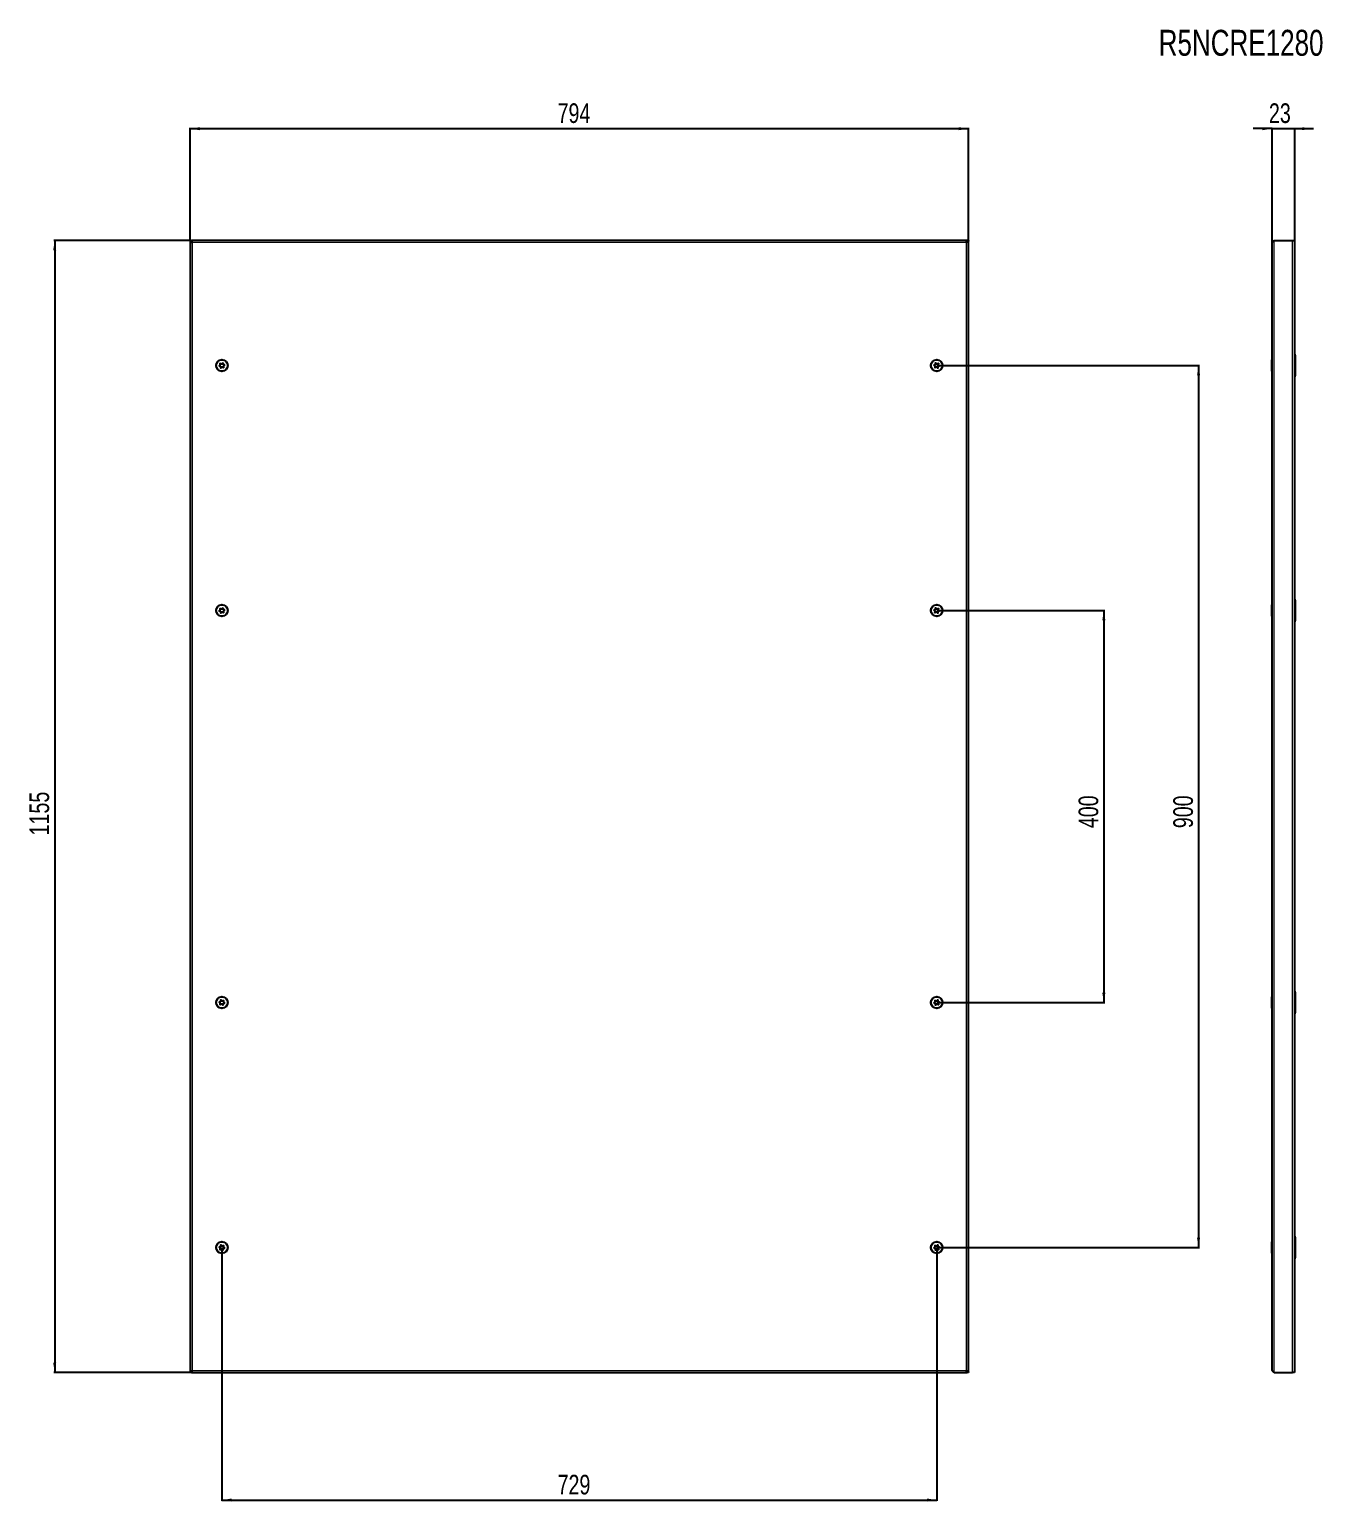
# Model space of a CAD drawing. Header units: millimetres. Extents: x -405 to 1879, y -435 to 1067.
# Drawn here: x -405 to 914, y -435 to 1067 of the extents above; entities that cross this region are included whole.
import ezdxf

# ---------------------------------------------------------------- set-up
doc = ezdxf.new("R2010")
doc.units = ezdxf.units.MM
doc.layers.add('FORMAT', color=7, linetype='Continuous')
doc.styles.add('SLDTEXTSTYLE0', font='TXT', dxfattribs={"width": 0.75})
doc.dimstyles.new('SLDDIMSTYLE0', dxfattribs={"dimtxt": 20, "dimasz": 10, "dimexe": 0, "dimexo": 0.0625, "dimgap": 5, "dimtad": 2, "dimdec": 1, "dimrnd": 1e-09, "dimzin": 12, "dimdsep": 46, "dimtxsty": 'SLDTEXTSTYLE0', "dimsah": 1, "dimcen": 0.09, "dimadec": 0, "dimazin": 3, "dimtfac": 1, "dimtmove": 0, "dimatfit": 0, "dimfxl": 0, "dimfrac": 2, "dimtolj": 1, "dimtzin": 12, "dimarcsym": 0})
doc.dimstyles.new('SLDDIMSTYLE1', dxfattribs={"dimtxt": 20, "dimasz": 10, "dimexe": 0, "dimexo": 0.0625, "dimgap": 5, "dimtad": 2, "dimdec": 1, "dimrnd": 1e-09, "dimzin": 12, "dimdsep": 46, "dimtxsty": 'SLDTEXTSTYLE0', "dimsah": 1, "dimcen": 0.09, "dimadec": 0, "dimazin": 3, "dimtfac": 1, "dimtofl": 0, "dimtmove": 0, "dimatfit": 3, "dimfxl": 0, "dimfrac": 2, "dimtolj": 1, "dimtzin": 12, "dimarcsym": 0})

# ---------------------------------------------------------------- blocks, each defined once
blk = doc.blocks.new('_D')
at = {"layer": 'FORMAT'}
for p, q in [((862.3, 965.6), (843, 965.6)), ((862.3, 849.3), (862.3, 966.6)), ((862.3, 965.6), (885.3, 965.6)), ((885.3, 851.4), (885.3, 966.6)), ((885.3, 965.6), (904.5, 965.6))]:
    blk.add_line(p, q, dxfattribs=at)
for points in [[(862.3, 965.6), (852.3, 967.1), (852.3, 964)], [(885.3, 965.6), (895.3, 964), (895.3, 967.1)]]:
    blk.add_solid(points, dxfattribs=at)
at = {"layer": 'FORMAT', "insert": (859, 991.4), "char_height": 20, "attachment_point": 1, "style": 'SLDTEXTSTYLE0'}
blk.add_mtext('23', dxfattribs=at)
blk = doc.blocks.new('_D_1')
at = {"layer": 'FORMAT'}
for p, q in [((-241.3, 851.4), (-380.3, 851.4)), ((-379.3, 851.4), (-379.3, -303.6)), ((-241.3, -303.6), (-380.3, -303.6))]:
    blk.add_line(p, q, dxfattribs=at)
for points in [[(-379.3, 851.4), (-380.9, 841.4), (-377.8, 841.4)], [(-379.3, -303.6), (-377.8, -293.6), (-380.9, -293.6)]]:
    blk.add_solid(points, dxfattribs=at)
at = {"layer": 'FORMAT', "insert": (-405.1, 244.4), "char_height": 20, "attachment_point": 1, "rotation": 90, "style": 'SLDTEXTSTYLE0'}
blk.add_mtext('1155', dxfattribs=at)
blk = doc.blocks.new('_D_2')
at = {"layer": 'FORMAT'}
for p, q in [((-241.3, 851.4), (-241.3, 966.6)), ((-241.3, 965.6), (552.7, 965.6)), ((552.7, 851.4), (552.7, 966.6))]:
    blk.add_line(p, q, dxfattribs=at)
for points in [[(-241.3, 965.6), (-231.3, 964), (-231.3, 967.1)], [(552.7, 965.6), (542.7, 967.1), (542.7, 964)]]:
    blk.add_solid(points, dxfattribs=at)
at = {"layer": 'FORMAT', "insert": (133.5, 991.4), "char_height": 20, "attachment_point": 1, "style": 'SLDTEXTSTYLE0'}
blk.add_mtext('794', dxfattribs=at)
blk = doc.blocks.new('_D_3')
at = {"layer": 'FORMAT'}
for p, q in [((520.2, 723.9), (788.3, 723.9)), ((787.3, 723.9), (787.3, -176.1)), ((520.2, -176.1), (788.3, -176.1))]:
    blk.add_line(p, q, dxfattribs=at)
for points in [[(787.3, 723.9), (785.7, 713.9), (788.8, 713.9)], [(787.3, -176.1), (788.8, -166.1), (785.7, -166.1)]]:
    blk.add_solid(points, dxfattribs=at)
at = {"layer": 'FORMAT', "insert": (761.5, 251.8), "char_height": 20, "attachment_point": 1, "rotation": 90, "style": 'SLDTEXTSTYLE0'}
blk.add_mtext('900', dxfattribs=at)
blk = doc.blocks.new('_D_4')
at = {"layer": 'FORMAT'}
for p, q in [((-208.8, -176.1), (-208.8, -434.7)), ((520.2, -176.1), (520.2, -434.7)), ((-208.8, -433.7), (520.2, -433.7))]:
    blk.add_line(p, q, dxfattribs=at)
for points in [[(-208.8, -433.7), (-198.8, -435.3), (-198.8, -432.2)], [(520.2, -433.7), (510.2, -432.2), (510.2, -435.3)]]:
    blk.add_solid(points, dxfattribs=at)
at = {"layer": 'FORMAT', "insert": (133.5, -408), "char_height": 20, "attachment_point": 1, "style": 'SLDTEXTSTYLE0'}
blk.add_mtext('729', dxfattribs=at)
blk = doc.blocks.new('_D_5')
at = {"layer": 'FORMAT'}
for p, q in [((520.2, 473.9), (691.7, 473.9)), ((690.7, 473.9), (690.7, 73.9)), ((520.2, 73.9), (691.7, 73.9))]:
    blk.add_line(p, q, dxfattribs=at)
for points in [[(690.7, 473.9), (689.1, 463.9), (692.2, 463.9)], [(690.7, 73.9), (692.2, 83.9), (689.1, 83.9)]]:
    blk.add_solid(points, dxfattribs=at)
at = {"layer": 'FORMAT', "insert": (664.9, 251.8), "char_height": 20, "attachment_point": 1, "rotation": 90, "style": 'SLDTEXTSTYLE0'}
blk.add_mtext('400', dxfattribs=at)

msp = doc.modelspace()

# ---------------------------------------------------------------- linework, layer by layer
at = {"color": 7, "linetype": 'Continuous', "lineweight": 25}
for p, q in [((-241.33, 851.42), (-241.33, -303.58)), ((-241.33, 851.42), (-239.83, 851.42)), ((-239.63, 851.42), (-239.83, 851.42)), ((-239.63, 850.31), (-239.63, 851.42)), ((550.97, 851.42), (-239.63, 851.42)), ((550.97, 850.3), (550.97, 851.42)), ((551.17, 851.42), (550.98, 851.42)), ((551.17, 851.42), (552.67, 851.42)), ((552.67, -303.58), (552.67, 851.42)), ((862.25, -301.48), (862.25, 849.32)), ((864.35, 851.42), (883.15, 851.42)), ((883.15, 851.42), (885.25, 851.42)), ((885.25, 851.42), (885.25, -303.58)), ((862.25, 729.7), (861.95, 729.7)), ((861.95, 718.13), (861.95, 729.7)), ((885.75, 734.42), (885.75, 713.42)), ((861.95, 718.13), (862.25, 718.13)), ((885.75, 484.42), (885.75, 463.42)), ((862.25, 479.7), (861.95, 479.7)), ((861.95, 468.13), (861.95, 479.7)), ((861.95, 468.13), (862.25, 468.13)), ((862.25, 79.7), (861.95, 79.7)), ((861.95, 71.77), (861.95, 79.7)), ((885.75, 84.42), (885.75, 63.42)), ((861.95, 68.13), (861.95, 71.77)), ((861.95, 68.13), (862.25, 68.13)), ((862.25, -170.3), (861.95, -170.3)), ((861.95, -178.23), (861.95, -170.3)), ((861.95, -181.87), (861.95, -178.23)), ((885.75, -165.58), (885.75, -186.58)), ((861.95, -181.87), (862.25, -181.87)), ((-239.83, -303.58), (-241.33, -303.58)), ((-239.83, -303.58), (-239.63, -303.58)), ((-239.63, -302.47), (-239.63, -303.58)), ((-239.63, -303.58), (550.97, -303.58)), ((550.97, -302.47), (550.97, -303.58)), ((550.98, -303.58), (551.17, -303.58)), ((552.67, -303.58), (551.17, -303.58)), ((864.35, -303.58), (883.15, -303.58)), ((885.25, -303.58), (883.15, -303.58))]:
    msp.add_line(p, q, dxfattribs=at)
at = {"color": 8, "linetype": 'Continuous', "lineweight": 18}
for p, q in [((-239.23, 849.32), (-239.23, -301.48)), ((550.57, 849.32), (-239.23, 849.32)), ((550.57, -301.48), (550.57, 849.32)), ((864.35, -303.58), (864.35, 851.42)), ((883.15, -303.58), (883.15, 851.42)), ((-239.23, -301.48), (550.57, -301.48))]:
    msp.add_line(p, q, dxfattribs=at)
at = {"color": 7, "linetype": 'Continuous', "lineweight": 25}
for centre, radius in [((-208.83, 723.92), 6), ((-208.83, 723.92), 5.78), ((-208.83, 723.92), 1.85), ((520.17, 723.92), 6), ((520.17, 723.92), 5.79), ((520.17, 723.92), 1.85), ((-208.83, 473.92), 6), ((-208.83, 473.92), 5.78), ((-208.83, 473.92), 1.85), ((520.17, 473.92), 6), ((520.17, 473.92), 5.79), ((520.17, 473.92), 1.85), ((-208.83, 73.92), 6), ((-208.83, 73.92), 5.78), ((-208.83, 73.92), 1.85), ((520.17, 73.92), 6), ((520.17, 73.92), 5.79), ((520.17, 73.92), 1.85), ((-208.83, -176.08), 6), ((-208.83, -176.08), 5.78), ((-208.83, -176.08), 1.85), ((520.17, -176.08), 6), ((520.17, -176.08), 5.79), ((520.17, -176.08), 1.85)]:
    msp.add_circle(centre, radius, dxfattribs=at)
for centre, start, end in [((883.75, 734.42), 0, 41.40962), ((883.75, 713.42), 318.59038, 0), ((883.75, 484.42), 0, 41.40962), ((883.75, 463.42), 318.59038, 0), ((883.75, 84.42), 0, 41.40962), ((883.75, 63.42), 318.59038, 0), ((883.75, -165.58), 0, 41.40962), ((883.75, -186.58), 318.59038, 0)]:
    msp.add_arc(centre, 2, start, end, dxfattribs=at)
for points, knots in [([(-239.23, 849.32), (-239.5, 849.49), (-239.77, 849.67), (-240.29, 850.02), (-240.51, 850.19), (-240.91, 850.54), (-241.06, 850.72), (-241.27, 851.07), (-241.33, 851.24), (-241.33, 851.42)], [0, 0, 0, 0, 0.25, 0.25, 0.5, 0.5, 0.75, 0.75, 1, 1, 1, 1]), ([(-239.23, 849.32), (-239.38, 849.67), (-239.54, 850.02), (-239.76, 850.72), (-239.83, 851.07), (-239.83, 851.42)], [0, 0, 0, 0, 0.5, 0.5, 1, 1, 1, 1]), ([(-239.63, 851.42), (-239.59, 851.42), (-239.56, 851.36), (-239.49, 851.15), (-239.46, 851), (-239.39, 850.61), (-239.36, 850.38), (-239.29, 849.87), (-239.26, 849.59), (-239.23, 849.32)], [0, 0, 0, 0, 0.25, 0.25, 0.5, 0.5, 0.75, 0.75, 1, 1, 1, 1]), ([(550.57, 849.32), (550.61, 849.59), (550.64, 849.87), (550.71, 850.38), (550.74, 850.61), (550.81, 851), (550.84, 851.15), (550.91, 851.36), (550.94, 851.42), (550.97, 851.42)], [0, 0, 0, 0, 0.25, 0.25, 0.5, 0.5, 0.75, 0.75, 1, 1, 1, 1]), ([(552.67, 851.42), (552.67, 851.24), (552.62, 851.07), (552.41, 850.72), (552.25, 850.54), (551.86, 850.19), (551.63, 850.02), (551.12, 849.67), (550.85, 849.49), (550.57, 849.32)], [0, 0, 0, 0, 0.25, 0.25, 0.5, 0.5, 0.75, 0.75, 1, 1, 1, 1]), ([(551.17, 851.42), (551.17, 851.07), (551.11, 850.72), (550.89, 850.01), (550.73, 849.67), (550.57, 849.32)], [0, 0, 0, 0, 0.5, 0.5, 1, 1, 1, 1]), ([(864.35, 851.42), (864.07, 851.24), (863.81, 851.07), (863.29, 850.72), (863.06, 850.54), (862.67, 850.19), (862.52, 850.02), (862.31, 849.67), (862.25, 849.49), (862.25, 849.32)], [0, 0, 0, 0, 0.25, 0.25, 0.5, 0.5, 0.75, 0.75, 1, 1, 1, 1]), ([(-207.79, 726.52), (-207.8, 726.52), (-207.83, 726.53), (-207.88, 726.51), (-208.01, 726.44), (-208.3, 726.18), (-208.71, 725.83), (-209.33, 725.72), (-209.82, 725.88), (-210.18, 726.04), (-210.4, 726.13), (-210.5, 726.14), (-210.54, 726.13), (-210.57, 726.11), (-210.59, 726.09), (-210.6, 726.02), (-210.58, 725.75), (-210.47, 725.29), (-210.48, 724.58), (-210.96, 724.06), (-211.36, 723.8), (-211.56, 723.62), (-211.59, 723.56), (-211.6, 723.53), (-211.59, 723.5), (-211.57, 723.47), (-211.54, 723.44), (-211.47, 723.4), (-211.26, 723.31), (-210.9, 723.19), (-210.43, 722.96), (-210.06, 722.45), (-210.01, 721.91), (-209.97, 721.52), (-209.93, 721.38), (-209.89, 721.33), (-209.86, 721.31), (-209.82, 721.31), (-209.77, 721.33), (-209.64, 721.4), (-209.35, 721.65), (-208.94, 722), (-208.32, 722.12), (-207.83, 721.96), (-207.47, 721.8), (-207.25, 721.71), (-207.15, 721.7), (-207.11, 721.71), (-207.08, 721.72), (-207.07, 721.75), (-207.05, 721.82), (-207.07, 722.09), (-207.18, 722.55), (-207.18, 723.26), (-206.69, 723.78), (-206.29, 724.04), (-206.09, 724.22), (-206.06, 724.28), (-206.05, 724.31), (-206.06, 724.34), (-206.08, 724.37), (-206.11, 724.4), (-206.18, 724.44), (-206.39, 724.53), (-206.75, 724.65), (-207.22, 724.87), (-207.59, 725.39), (-207.65, 725.92), (-207.69, 726.31), (-207.73, 726.46), (-207.76, 726.5), (-207.78, 726.51), (-207.79, 726.52)], [0, 0, 0, 0, 0.00200873, 0.00442003, 0.00936469, 0.02552819, 0.06770529, 0.09578618, 0.12464563, 0.1503415, 0.16051935, 0.16339425, 0.16569651, 0.16724481, 0.16887414, 0.1707699, 0.17860577, 0.21199411, 0.24999446, 0.2879948, 0.32138314, 0.32921901, 0.33111477, 0.3327441, 0.3342924, 0.33621663, 0.33853534, 0.3413178, 0.34966197, 0.37535784, 0.40421729, 0.43229818, 0.47447528, 0.49063878, 0.4966691, 0.49844005, 0.5, 0.50200873, 0.50442003, 0.50936469, 0.52552819, 0.56770529, 0.59578618, 0.62464563, 0.6503415, 0.66051935, 0.66339425, 0.66569651, 0.66724481, 0.66887414, 0.6707699, 0.67860577, 0.71199411, 0.74999446, 0.7879948, 0.82138314, 0.82921901, 0.83111477, 0.8327441, 0.8342924, 0.83621663, 0.83853534, 0.8413178, 0.84966197, 0.87535784, 0.90421729, 0.93229818, 0.97447528, 0.99063878, 0.9966691, 0.99844005, 1, 1, 1, 1]), ([(519.14, 726.52), (519.13, 726.51), (519.1, 726.5), (519.07, 726.45), (519.03, 726.31), (518.99, 725.92), (518.94, 725.39), (518.57, 724.87), (518.1, 724.65), (517.73, 724.52), (517.51, 724.43), (517.43, 724.38), (517.41, 724.34), (517.4, 724.31), (517.41, 724.28), (517.44, 724.22), (517.64, 724.04), (518.04, 723.78), (518.52, 723.26), (518.53, 722.55), (518.42, 722.09), (518.4, 721.82), (518.41, 721.75), (518.43, 721.72), (518.46, 721.71), (518.49, 721.7), (518.54, 721.7), (518.62, 721.72), (518.83, 721.8), (519.18, 721.96), (519.67, 722.12), (520.29, 722), (520.7, 721.65), (521, 721.4), (521.13, 721.32), (521.18, 721.31), (521.22, 721.32), (521.25, 721.34), (521.27, 721.39), (521.31, 721.53), (521.35, 721.91), (521.41, 722.45), (521.78, 722.96), (522.25, 723.19), (522.62, 723.31), (522.84, 723.4), (522.91, 723.46), (522.94, 723.49), (522.95, 723.53), (522.94, 723.56), (522.91, 723.62), (522.71, 723.8), (522.31, 724.06), (521.82, 724.58), (521.82, 725.29), (521.93, 725.75), (521.95, 726.02), (521.93, 726.09), (521.92, 726.11), (521.89, 726.13), (521.85, 726.14), (521.81, 726.13), (521.73, 726.12), (521.52, 726.04), (521.17, 725.88), (520.68, 725.72), (520.06, 725.83), (519.65, 726.19), (519.35, 726.44), (519.22, 726.52), (519.17, 726.53), (519.15, 726.52), (519.14, 726.52)], [0, 0, 0, 0, 0.0020087, 0.00442, 0.0093647, 0.0255282, 0.0677053, 0.0957862, 0.1246456, 0.1503415, 0.1605194, 0.1633943, 0.1656965, 0.1672448, 0.1688741, 0.1707699, 0.1786058, 0.2119941, 0.2499945, 0.2879948, 0.3213831, 0.329219, 0.3311148, 0.3327441, 0.3342924, 0.3362166, 0.3385353, 0.3413178, 0.349662, 0.3753578, 0.4042173, 0.4322982, 0.4744753, 0.4906388, 0.4966691, 0.49844, 0.5, 0.5020087, 0.50442, 0.5093647, 0.5255282, 0.5677053, 0.5957862, 0.6246456, 0.6503415, 0.6605194, 0.6633943, 0.6656965, 0.6672448, 0.6688741, 0.6707699, 0.6786058, 0.7119941, 0.7499945, 0.7879948, 0.8213831, 0.829219, 0.8311148, 0.8327441, 0.8342924, 0.8362166, 0.8385353, 0.8413178, 0.849662, 0.8753578, 0.9042173, 0.9322982, 0.9744753, 0.9906388, 0.9966691, 0.99844, 1, 1, 1, 1]), ([(-207.79, 476.52), (-207.8, 476.52), (-207.83, 476.53), (-207.88, 476.51), (-208.01, 476.44), (-208.3, 476.18), (-208.71, 475.83), (-209.33, 475.72), (-209.82, 475.88), (-210.18, 476.04), (-210.4, 476.13), (-210.5, 476.14), (-210.54, 476.13), (-210.57, 476.11), (-210.59, 476.09), (-210.6, 476.02), (-210.58, 475.75), (-210.47, 475.29), (-210.48, 474.58), (-210.96, 474.06), (-211.36, 473.8), (-211.56, 473.62), (-211.59, 473.56), (-211.6, 473.53), (-211.59, 473.5), (-211.57, 473.47), (-211.54, 473.44), (-211.47, 473.4), (-211.26, 473.31), (-210.9, 473.19), (-210.43, 472.96), (-210.06, 472.45), (-210.01, 471.91), (-209.97, 471.52), (-209.93, 471.38), (-209.89, 471.33), (-209.86, 471.31), (-209.82, 471.31), (-209.77, 471.33), (-209.64, 471.4), (-209.35, 471.65), (-208.94, 472), (-208.32, 472.12), (-207.83, 471.96), (-207.47, 471.8), (-207.25, 471.71), (-207.15, 471.7), (-207.11, 471.71), (-207.08, 471.72), (-207.07, 471.75), (-207.05, 471.82), (-207.07, 472.09), (-207.18, 472.55), (-207.18, 473.26), (-206.69, 473.78), (-206.29, 474.04), (-206.09, 474.22), (-206.06, 474.28), (-206.05, 474.31), (-206.06, 474.34), (-206.08, 474.37), (-206.11, 474.4), (-206.18, 474.44), (-206.39, 474.53), (-206.75, 474.65), (-207.22, 474.87), (-207.59, 475.39), (-207.65, 475.92), (-207.69, 476.31), (-207.73, 476.46), (-207.76, 476.5), (-207.78, 476.51), (-207.79, 476.52)], [0, 0, 0, 0, 0.0020087, 0.00442, 0.0093647, 0.0255282, 0.0677053, 0.0957862, 0.1246456, 0.1503415, 0.1605194, 0.1633943, 0.1656965, 0.1672448, 0.1688741, 0.1707699, 0.1786058, 0.2119941, 0.2499945, 0.2879948, 0.3213831, 0.329219, 0.3311148, 0.3327441, 0.3342924, 0.3362166, 0.3385353, 0.3413178, 0.349662, 0.3753578, 0.4042173, 0.4322982, 0.4744753, 0.4906388, 0.4966691, 0.49844, 0.5, 0.5020087, 0.50442, 0.5093647, 0.5255282, 0.5677053, 0.5957862, 0.6246456, 0.6503415, 0.6605194, 0.6633943, 0.6656965, 0.6672448, 0.6688741, 0.6707699, 0.6786058, 0.7119941, 0.7499945, 0.7879948, 0.8213831, 0.829219, 0.8311148, 0.8327441, 0.8342924, 0.8362166, 0.8385353, 0.8413178, 0.849662, 0.8753578, 0.9042173, 0.9322982, 0.9744753, 0.9906388, 0.9966691, 0.99844, 1, 1, 1, 1]), ([(519.14, 476.52), (519.13, 476.51), (519.1, 476.5), (519.07, 476.45), (519.03, 476.31), (518.99, 475.92), (518.94, 475.39), (518.57, 474.87), (518.1, 474.65), (517.73, 474.52), (517.51, 474.43), (517.43, 474.38), (517.41, 474.34), (517.4, 474.31), (517.41, 474.28), (517.44, 474.22), (517.64, 474.04), (518.04, 473.78), (518.52, 473.26), (518.53, 472.55), (518.42, 472.09), (518.4, 471.82), (518.41, 471.75), (518.43, 471.72), (518.46, 471.71), (518.49, 471.7), (518.54, 471.7), (518.62, 471.72), (518.83, 471.8), (519.18, 471.96), (519.67, 472.12), (520.29, 472), (520.7, 471.65), (521, 471.4), (521.13, 471.32), (521.18, 471.31), (521.22, 471.32), (521.25, 471.34), (521.27, 471.39), (521.31, 471.53), (521.35, 471.91), (521.41, 472.45), (521.78, 472.96), (522.25, 473.19), (522.62, 473.31), (522.84, 473.4), (522.91, 473.46), (522.94, 473.49), (522.95, 473.53), (522.94, 473.56), (522.91, 473.62), (522.71, 473.8), (522.31, 474.06), (521.82, 474.58), (521.82, 475.29), (521.93, 475.75), (521.95, 476.02), (521.93, 476.09), (521.92, 476.11), (521.89, 476.13), (521.85, 476.14), (521.81, 476.13), (521.73, 476.12), (521.52, 476.04), (521.17, 475.88), (520.68, 475.72), (520.06, 475.83), (519.65, 476.19), (519.35, 476.44), (519.22, 476.52), (519.17, 476.53), (519.15, 476.52), (519.14, 476.52)], [0, 0, 0, 0, 0.0020087, 0.00442, 0.0093647, 0.0255282, 0.0677053, 0.0957862, 0.1246456, 0.1503415, 0.1605194, 0.1633943, 0.1656965, 0.1672448, 0.1688741, 0.1707699, 0.1786058, 0.2119941, 0.2499945, 0.2879948, 0.3213831, 0.329219, 0.3311148, 0.3327441, 0.3342924, 0.3362166, 0.3385353, 0.3413178, 0.349662, 0.3753578, 0.4042173, 0.4322982, 0.4744753, 0.4906388, 0.4966691, 0.49844, 0.5, 0.5020087, 0.50442, 0.5093647, 0.5255282, 0.5677053, 0.5957862, 0.6246456, 0.6503415, 0.6605194, 0.6633943, 0.6656965, 0.6672448, 0.6688741, 0.6707699, 0.6786058, 0.7119941, 0.7499945, 0.7879948, 0.8213831, 0.829219, 0.8311148, 0.8327441, 0.8342924, 0.8362166, 0.8385353, 0.8413178, 0.849662, 0.8753578, 0.9042173, 0.9322982, 0.9744753, 0.9906388, 0.9966691, 0.99844, 1, 1, 1, 1]), ([(-207.79, 71.32), (-207.78, 71.32), (-207.75, 71.34), (-207.73, 71.39), (-207.68, 71.53), (-207.65, 71.91), (-207.59, 72.45), (-207.22, 72.96), (-206.75, 73.19), (-206.38, 73.31), (-206.16, 73.4), (-206.09, 73.46), (-206.06, 73.49), (-206.05, 73.53), (-206.06, 73.56), (-206.09, 73.62), (-206.29, 73.8), (-206.69, 74.06), (-207.18, 74.58), (-207.18, 75.29), (-207.07, 75.75), (-207.05, 76.02), (-207.07, 76.09), (-207.08, 76.11), (-207.11, 76.13), (-207.15, 76.14), (-207.19, 76.13), (-207.27, 76.12), (-207.48, 76.04), (-207.83, 75.88), (-208.32, 75.72), (-208.94, 75.83), (-209.35, 76.19), (-209.65, 76.44), (-209.78, 76.52), (-209.83, 76.53), (-209.87, 76.52), (-209.9, 76.5), (-209.93, 76.45), (-209.97, 76.31), (-210.01, 75.92), (-210.06, 75.39), (-210.43, 74.87), (-210.9, 74.65), (-211.27, 74.52), (-211.49, 74.43), (-211.57, 74.38), (-211.59, 74.34), (-211.6, 74.31), (-211.59, 74.28), (-211.56, 74.22), (-211.36, 74.04), (-210.96, 73.78), (-210.48, 73.26), (-210.47, 72.55), (-210.58, 72.09), (-210.6, 71.82), (-210.59, 71.75), (-210.57, 71.72), (-210.54, 71.71), (-210.51, 71.7), (-210.46, 71.7), (-210.38, 71.72), (-210.17, 71.8), (-209.82, 71.96), (-209.33, 72.12), (-208.71, 72), (-208.3, 71.65), (-208, 71.4), (-207.88, 71.32), (-207.82, 71.31), (-207.8, 71.32), (-207.79, 71.32)], [0, 0, 0, 0, 0.0020087, 0.00442, 0.0093647, 0.0255282, 0.0677053, 0.0957862, 0.1246456, 0.1503415, 0.1605194, 0.1633943, 0.1656965, 0.1672448, 0.1688741, 0.1707699, 0.1786058, 0.2119941, 0.2499945, 0.2879948, 0.3213831, 0.329219, 0.3311148, 0.3327441, 0.3342924, 0.3362166, 0.3385353, 0.3413178, 0.349662, 0.3753578, 0.4042173, 0.4322982, 0.4744753, 0.4906388, 0.4966691, 0.49844, 0.5, 0.5020087, 0.50442, 0.5093647, 0.5255282, 0.5677053, 0.5957862, 0.6246456, 0.6503415, 0.6605194, 0.6633943, 0.6656965, 0.6672448, 0.6688741, 0.6707699, 0.6786058, 0.7119941, 0.7499945, 0.7879948, 0.8213831, 0.829219, 0.8311148, 0.8327441, 0.8342924, 0.8362166, 0.8385353, 0.8413178, 0.849662, 0.8753578, 0.9042173, 0.9322982, 0.9744753, 0.9906388, 0.9966691, 0.99844, 1, 1, 1, 1]), ([(519.14, 71.32), (519.15, 71.32), (519.17, 71.31), (519.23, 71.33), (519.36, 71.4), (519.65, 71.65), (520.06, 72), (520.68, 72.12), (521.17, 71.96), (521.53, 71.8), (521.75, 71.71), (521.85, 71.7), (521.89, 71.71), (521.92, 71.72), (521.93, 71.75), (521.95, 71.82), (521.93, 72.09), (521.82, 72.55), (521.82, 73.26), (522.31, 73.78), (522.71, 74.04), (522.91, 74.22), (522.94, 74.28), (522.95, 74.31), (522.94, 74.34), (522.92, 74.37), (522.89, 74.4), (522.82, 74.44), (522.61, 74.53), (522.25, 74.65), (521.78, 74.87), (521.41, 75.39), (521.35, 75.93), (521.31, 76.31), (521.27, 76.46), (521.24, 76.5), (521.21, 76.52), (521.17, 76.53), (521.12, 76.51), (520.99, 76.44), (520.7, 76.19), (520.29, 75.83), (519.67, 75.72), (519.18, 75.88), (518.82, 76.04), (518.6, 76.13), (518.5, 76.14), (518.46, 76.13), (518.43, 76.11), (518.41, 76.09), (518.4, 76.02), (518.42, 75.75), (518.53, 75.29), (518.52, 74.58), (518.04, 74.06), (517.64, 73.8), (517.44, 73.62), (517.41, 73.56), (517.4, 73.53), (517.41, 73.5), (517.43, 73.47), (517.46, 73.44), (517.53, 73.4), (517.74, 73.31), (518.1, 73.19), (518.57, 72.96), (518.94, 72.45), (518.99, 71.91), (519.03, 71.52), (519.08, 71.38), (519.11, 71.33), (519.13, 71.32), (519.14, 71.32)], [0, 0, 0, 0, 0.0020087, 0.00442, 0.0093647, 0.0255282, 0.0677053, 0.0957862, 0.1246456, 0.1503415, 0.1605194, 0.1633943, 0.1656965, 0.1672448, 0.1688741, 0.1707699, 0.1786058, 0.2119941, 0.2499945, 0.2879948, 0.3213831, 0.329219, 0.3311148, 0.3327441, 0.3342924, 0.3362166, 0.3385353, 0.3413178, 0.349662, 0.3753578, 0.4042173, 0.4322982, 0.4744753, 0.4906388, 0.4966691, 0.49844, 0.5, 0.5020087, 0.50442, 0.5093647, 0.5255282, 0.5677053, 0.5957862, 0.6246456, 0.6503415, 0.6605194, 0.6633943, 0.6656965, 0.6672448, 0.6688741, 0.6707699, 0.6786058, 0.7119941, 0.7499945, 0.7879948, 0.8213831, 0.829219, 0.8311148, 0.8327441, 0.8342924, 0.8362166, 0.8385353, 0.8413178, 0.849662, 0.8753578, 0.9042173, 0.9322982, 0.9744753, 0.9906388, 0.9966691, 0.99844, 1, 1, 1, 1]), ([(-207.79, -178.68), (-207.78, -178.68), (-207.75, -178.66), (-207.73, -178.61), (-207.68, -178.47), (-207.65, -178.09), (-207.59, -177.55), (-207.22, -177.04), (-206.75, -176.81), (-206.38, -176.69), (-206.16, -176.6), (-206.09, -176.54), (-206.06, -176.51), (-206.05, -176.47), (-206.06, -176.44), (-206.09, -176.38), (-206.29, -176.2), (-206.69, -175.94), (-207.18, -175.42), (-207.18, -174.71), (-207.07, -174.25), (-207.05, -173.98), (-207.07, -173.91), (-207.08, -173.89), (-207.11, -173.87), (-207.15, -173.86), (-207.19, -173.87), (-207.27, -173.88), (-207.48, -173.96), (-207.83, -174.12), (-208.32, -174.28), (-208.94, -174.17), (-209.35, -173.81), (-209.65, -173.56), (-209.78, -173.48), (-209.83, -173.47), (-209.87, -173.48), (-209.9, -173.5), (-209.93, -173.55), (-209.97, -173.69), (-210.01, -174.08), (-210.06, -174.61), (-210.43, -175.13), (-210.9, -175.35), (-211.27, -175.48), (-211.49, -175.57), (-211.57, -175.62), (-211.59, -175.66), (-211.6, -175.69), (-211.59, -175.72), (-211.56, -175.78), (-211.36, -175.96), (-210.96, -176.22), (-210.48, -176.74), (-210.47, -177.45), (-210.58, -177.91), (-210.6, -178.18), (-210.59, -178.25), (-210.57, -178.28), (-210.54, -178.29), (-210.51, -178.3), (-210.46, -178.3), (-210.38, -178.28), (-210.17, -178.2), (-209.82, -178.04), (-209.33, -177.88), (-208.71, -178), (-208.3, -178.35), (-208, -178.6), (-207.88, -178.68), (-207.82, -178.69), (-207.8, -178.68), (-207.79, -178.68)], [0, 0, 0, 0, 0.0020087, 0.00442, 0.0093647, 0.0255282, 0.0677053, 0.0957862, 0.1246456, 0.1503415, 0.1605194, 0.1633943, 0.1656965, 0.1672448, 0.1688741, 0.1707699, 0.1786058, 0.2119941, 0.2499945, 0.2879948, 0.3213831, 0.329219, 0.3311148, 0.3327441, 0.3342924, 0.3362166, 0.3385353, 0.3413178, 0.349662, 0.3753578, 0.4042173, 0.4322982, 0.4744753, 0.4906388, 0.4966691, 0.49844, 0.5, 0.5020087, 0.50442, 0.5093647, 0.5255282, 0.5677053, 0.5957862, 0.6246456, 0.6503415, 0.6605194, 0.6633943, 0.6656965, 0.6672448, 0.6688741, 0.6707699, 0.6786058, 0.7119941, 0.7499945, 0.7879948, 0.8213831, 0.829219, 0.8311148, 0.8327441, 0.8342924, 0.8362166, 0.8385353, 0.8413178, 0.849662, 0.8753578, 0.9042173, 0.9322982, 0.9744753, 0.9906388, 0.9966691, 0.99844, 1, 1, 1, 1]), ([(519.14, -178.68), (519.15, -178.68), (519.17, -178.69), (519.23, -178.67), (519.36, -178.6), (519.65, -178.35), (520.06, -178), (520.68, -177.88), (521.17, -178.04), (521.53, -178.2), (521.75, -178.29), (521.85, -178.3), (521.89, -178.29), (521.92, -178.28), (521.93, -178.25), (521.95, -178.18), (521.93, -177.91), (521.82, -177.45), (521.82, -176.74), (522.31, -176.22), (522.71, -175.96), (522.91, -175.78), (522.94, -175.72), (522.95, -175.69), (522.94, -175.66), (522.92, -175.63), (522.89, -175.6), (522.82, -175.56), (522.61, -175.47), (522.25, -175.35), (521.78, -175.13), (521.41, -174.61), (521.35, -174.07), (521.31, -173.69), (521.27, -173.54), (521.24, -173.5), (521.21, -173.48), (521.17, -173.47), (521.12, -173.49), (520.99, -173.56), (520.7, -173.81), (520.29, -174.17), (519.67, -174.28), (519.18, -174.12), (518.82, -173.96), (518.6, -173.87), (518.5, -173.86), (518.46, -173.87), (518.43, -173.89), (518.41, -173.91), (518.4, -173.98), (518.42, -174.25), (518.53, -174.71), (518.52, -175.42), (518.04, -175.94), (517.64, -176.2), (517.44, -176.38), (517.41, -176.44), (517.4, -176.47), (517.41, -176.5), (517.43, -176.53), (517.46, -176.56), (517.53, -176.6), (517.74, -176.69), (518.1, -176.81), (518.57, -177.04), (518.94, -177.55), (518.99, -178.09), (519.03, -178.48), (519.08, -178.62), (519.11, -178.67), (519.13, -178.68), (519.14, -178.68)], [0, 0, 0, 0, 0.00200873, 0.00442003, 0.00936469, 0.02552819, 0.06770529, 0.09578618, 0.12464563, 0.1503415, 0.16051935, 0.16339425, 0.16569651, 0.16724481, 0.16887414, 0.1707699, 0.17860577, 0.21199411, 0.24999446, 0.2879948, 0.32138314, 0.32921901, 0.33111477, 0.3327441, 0.3342924, 0.33621663, 0.33853534, 0.3413178, 0.34966197, 0.37535784, 0.40421729, 0.43229818, 0.47447528, 0.49063878, 0.4966691, 0.49844005, 0.5, 0.50200873, 0.50442003, 0.50936469, 0.52552819, 0.56770529, 0.59578618, 0.62464563, 0.6503415, 0.66051935, 0.66339425, 0.66569651, 0.66724481, 0.66887414, 0.6707699, 0.67860577, 0.71199411, 0.74999446, 0.7879948, 0.82138314, 0.82921901, 0.83111477, 0.8327441, 0.8342924, 0.83621663, 0.83853534, 0.8413178, 0.84966197, 0.87535784, 0.90421729, 0.93229818, 0.97447528, 0.99063878, 0.9966691, 0.99844005, 1, 1, 1, 1]), ([(-241.33, -303.58), (-241.33, -303.41), (-241.27, -303.23), (-241.06, -302.88), (-240.91, -302.71), (-240.52, -302.36), (-240.28, -302.18), (-239.78, -301.83), (-239.5, -301.66), (-239.23, -301.48)], [0, 0, 0, 0, 0.25, 0.25, 0.5, 0.5, 0.75, 0.75, 1, 1, 1, 1]), ([(-239.83, -303.58), (-239.83, -303.41), (-239.81, -303.23), (-239.75, -302.88), (-239.71, -302.71), (-239.59, -302.36), (-239.53, -302.18), (-239.38, -301.83), (-239.3, -301.66), (-239.23, -301.48)], [0, 0, 0, 0, 0.25, 0.25, 0.5, 0.5, 0.75, 0.75, 1, 1, 1, 1]), ([(-239.23, -301.48), (-239.26, -301.76), (-239.29, -302.03), (-239.36, -302.54), (-239.39, -302.77), (-239.46, -303.16), (-239.49, -303.32), (-239.56, -303.53), (-239.59, -303.58), (-239.63, -303.58)], [0, 0, 0, 0, 0.25, 0.25, 0.5, 0.5, 0.75, 0.75, 1, 1, 1, 1]), ([(550.97, -303.58), (550.94, -303.58), (550.91, -303.53), (550.84, -303.32), (550.81, -303.16), (550.74, -302.77), (550.71, -302.54), (550.64, -302.03), (550.61, -301.76), (550.57, -301.48)], [0, 0, 0, 0, 0.25, 0.25, 0.5, 0.5, 0.75, 0.75, 1, 1, 1, 1]), ([(550.57, -301.48), (550.85, -301.66), (551.12, -301.83), (551.63, -302.18), (551.86, -302.36), (552.25, -302.71), (552.41, -302.88), (552.62, -303.23), (552.67, -303.41), (552.67, -303.58)], [0, 0, 0, 0, 0.25, 0.25, 0.5, 0.5, 0.75, 0.75, 1, 1, 1, 1]), ([(550.57, -301.48), (550.73, -301.83), (550.89, -302.18), (551.11, -302.89), (551.17, -303.23), (551.17, -303.58)], [0, 0, 0, 0, 0.5, 0.5, 1, 1, 1, 1]), ([(862.25, -301.48), (862.25, -301.66), (862.31, -301.83), (862.52, -302.18), (862.67, -302.36), (863.06, -302.71), (863.29, -302.88), (863.8, -303.23), (864.07, -303.41), (864.35, -303.58)], [0, 0, 0, 0, 0.25, 0.25, 0.5, 0.5, 0.75, 0.75, 1, 1, 1, 1])]:
    msp.add_open_spline(points, degree=3, knots=knots, dxfattribs=at)

# ---------------------------------------------------------------- texts
at = {"layer": 'FORMAT', "insert": (746.6, 1066.43), "char_height": 26.458, "attachment_point": 1, "style": 'SLDTEXTSTYLE0'}
msp.add_mtext('R5NCRE1280', dxfattribs=at)

# ---------------------------------------------------------------- dimensions: what is measured, and where the dimension line sits
at = {"layer": 'FORMAT'}
for base, p1, p2, angle, picture, middle in [((552.67, 965.58), (-241.33, 851.42), (552.67, 851.42), 0, '_D_2', (155.67, 965.58)), ((-379.33, -303.58), (-241.33, 851.42), (-241.33, -303.58), 90, '_D_1', (-379.33, 273.92)), ((787.25, -176.08), (520.17, 723.92), (520.17, -176.08), 90, '_D_3', (787.25, 273.92)), ((690.68, 73.92), (520.17, 473.92), (520.17, 73.92), 90, '_D_5', (690.68, 273.92))]:
    dim = msp.add_linear_dim(base=base, p1=p1, p2=p2, angle=angle, dimstyle='SLDDIMSTYLE1', dxfattribs=at)
    dim.commit()
    dim.dimension.update_dxf_attribs({"geometry": picture, "text_midpoint": middle, "dimtype": 160})
for base, p1, p2, dimstyle, picture, middle in [((885.25, 965.58), (862.25, 849.32), (885.25, 851.42), 'SLDDIMSTYLE0', '_D', (873.75, 965.58)), ((520.17, -433.75), (-208.83, -176.08), (520.17, -176.08), 'SLDDIMSTYLE1', '_D_4', (155.67, -433.75))]:
    dim = msp.add_linear_dim(base=base, p1=p1, p2=p2, dimstyle=dimstyle, dxfattribs=at)
    dim.commit()
    dim.dimension.update_dxf_attribs({"geometry": picture, "text_midpoint": middle, "dimtype": 160})

doc.saveas('drawing.dxf')
